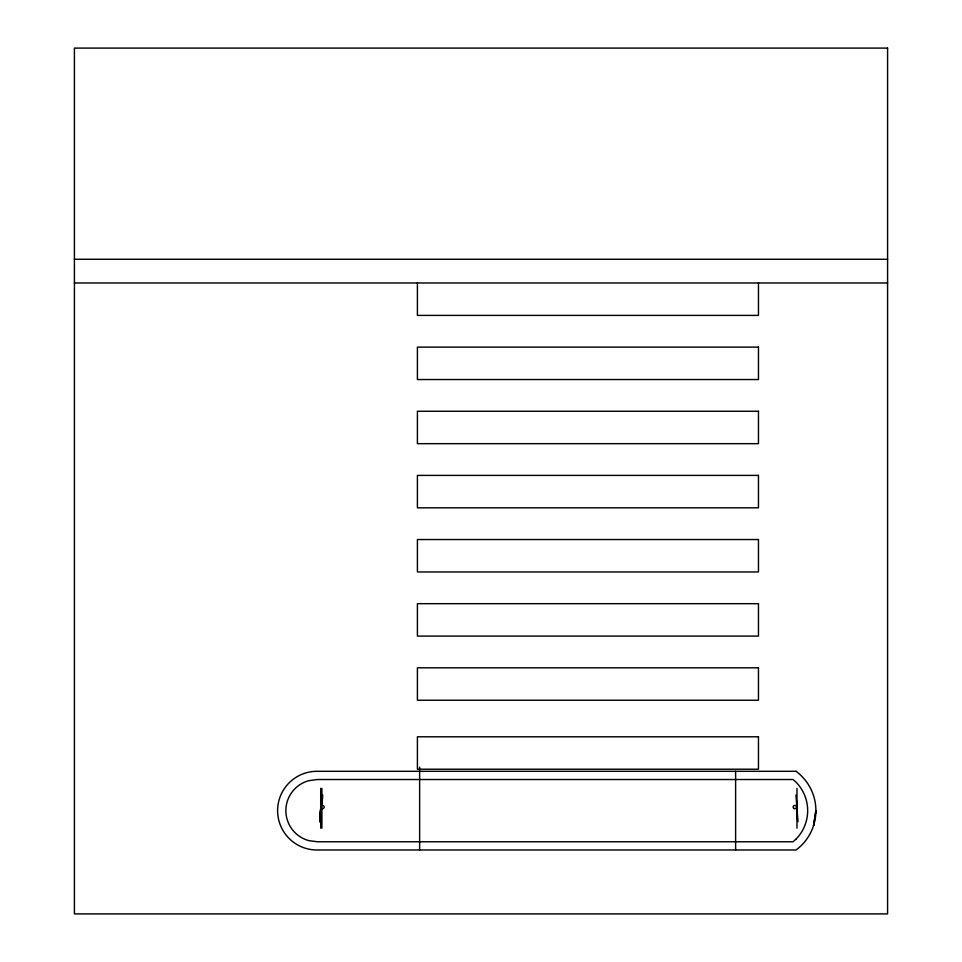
<?xml version="1.0" encoding="UTF-8"?>
<svg xmlns="http://www.w3.org/2000/svg" width="962" height="962" viewBox="0 0 962 962"><rect width="100%" height="100%" fill="white"/><g stroke="black" fill="none" stroke-linecap="round" stroke-linejoin="round"><path stroke-width="1.44" d="M320.863 806.853L319.721 821.656L320.791 821.728M321.957 805.447L322.775 795.081L321.705 795.009M74.411 259.271L887.589 259.271M74.411 282.972L887.589 282.972M320.707 801.358L320.707 818.71M796.969 801.358L796.969 818.71M795.935 795.009L796.861 806.853M796.969 808.333L798.003 821.656M796.969 788.359L796.969 828.15M758.465 282.972L758.465 315.392L417.412 315.392L417.412 282.972M735.617 771.308L735.617 849.987M419.636 767.171L419.636 849.987M321.909 788.359L321.909 828.15M320.707 788.359L320.707 828.15M320.707 808.333L319.673 821.656L320.755 808.333M815.896 810.641L813.551 825.636L815.896 810.641M795.947 839.213L793.001 841.774L317.484 841.774L308.898 840.644A31.049 31.049 0 0 1 308.898 780.651L317.484 779.521L793.001 779.521L795.947 782.07A40.693 40.693 0 0 1 795.947 839.213M887.589 48.1L74.411 48.1L74.411 913.9L887.589 913.9L887.589 48.1M758.465 347.114L417.412 347.114L417.412 379.533L758.465 379.533L758.465 347.114M758.465 411.255L417.412 411.255L417.412 443.674L758.465 443.674L758.465 411.255M758.465 475.396L417.412 475.396L417.412 507.816L758.465 507.816L758.465 475.396M758.465 539.538L417.412 539.538L417.412 571.957L758.465 571.957L758.465 539.538M758.465 603.679L417.412 603.679L417.412 636.098L758.465 636.098L758.465 603.679M758.465 667.82L417.412 667.82L417.412 700.24L758.465 700.24L758.465 667.82M758.465 736.796L417.412 736.796L417.412 769.215L758.465 769.215L758.465 736.796M796.067 771.308L316.943 771.308A39.346 39.346 0 0 0 277.597 810.641A39.346 39.346 0 0 0 316.943 849.987L796.067 849.987A48.93 48.93 0 0 0 796.067 771.308M321.693 808.513A1.671 1.671 0 0 0 324.206 807.058A1.671 1.671 0 0 0 321.693 805.615A1.671 1.671 0 0 0 321.693 808.513M793.975 808.513A1.671 1.671 0 0 0 796.476 807.058A1.671 1.671 0 0 0 793.975 805.615A1.671 1.671 0 0 0 793.975 808.513"/></g></svg>
